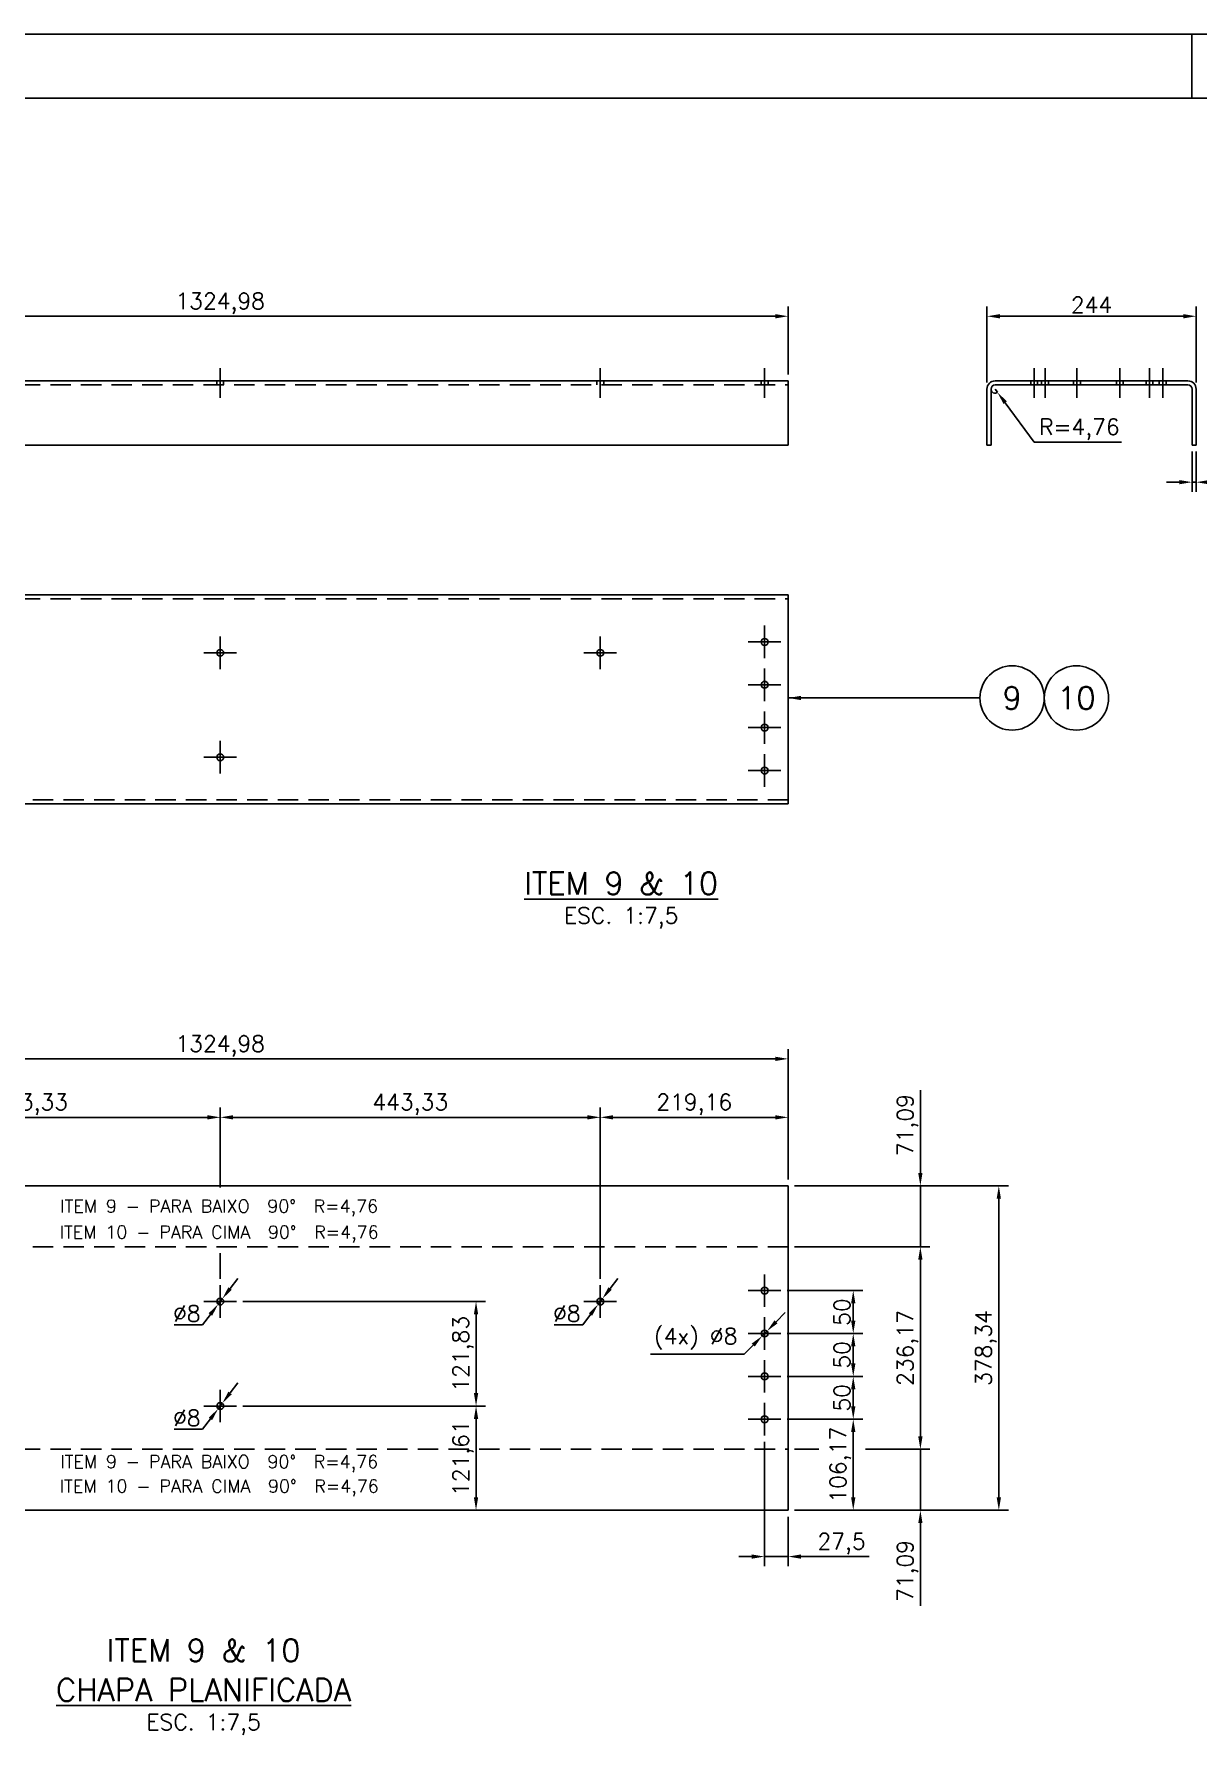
# Model space of a CAD drawing. Header units: metres. Extents: x 0 to 6307, y 0 to 4455.
# Drawn here: x 3569 to 4927, y 2471 to 4455 of the extents above; entities that cross this region are included whole.
import ezdxf
from ezdxf.enums import TextEntityAlignment as Align

# ---------------------------------------------------------------- set-up
doc = ezdxf.new("R2010")
doc.units = ezdxf.units.M
doc.header["$LTSCALE"] = 7.5
doc.linetypes.add('CENTER2', pattern=[28.575, 19.05, -3.175, 3.175, -3.175])
doc.linetypes.add('HIDDEN2', pattern=[4.7625, 3.175, -1.5875])
for name, color, linetype in [('FRL2', 2, 'Continuous'), ('FRL6', 6, 'Continuous'), ('FRL7', 7, 'Continuous'), ('FRR120', 5, 'Continuous'), ('FRR140', 5, 'Continuous'), ('FRR175', 1, 'Continuous'), ('FRR80', 3, 'Continuous'), ('GSB', 7, 'Continuous'), ('SC1', 7, 'CENTER2'), ('SDM', 7, 'Continuous'), ('SL4', 4, 'Continuous'), ('SR80', 3, 'Continuous'), ('ST1', 7, 'HIDDEN2')]:
    doc.layers.add(name, color=color, linetype=linetype)
doc.styles.add('R100', font='simplex.shx', dxfattribs={"height": 2.5})
doc.styles.add('R120', font='simplex.shx', dxfattribs={"height": 3})
doc.styles.add('R140', font='simplex.shx', dxfattribs={"height": 3.5})
doc.styles.add('R80', font='simplex.shx', dxfattribs={"height": 2})
doc.styles.add('ROMANS', font='ROMANS.SHX')
doc.dimstyles.new('7.5___1-7.5', dxfattribs={"dimscale": 7.5, "dimtxt": 2.5, "dimasz": 2, "dimexe": 1.5, "dimexo": 1, "dimgap": 0.5, "dimtad": 1, "dimzin": 12, "dimtxsty": 'ROMANS', "dimcen": 0, "dimclrd": 256, "dimclre": 256, "dimclrt": 3, "dimazin": 3, "dimtfac": 1, "dimtmove": 0, "dimatfit": 0, "dimfxl": 1, "dimlwd": -1, "dimlwe": -1, "dimarcsym": 0})
doc.dimstyles.new('7.5___1-7.5$3', dxfattribs={"dimscale": 7.5, "dimtxt": 2.5, "dimasz": 2, "dimexe": 1.5, "dimexo": 1, "dimgap": 0.5, "dimtad": 1, "dimtoh": 1, "dimzin": 12, "dimtxsty": 'ROMANS', "dimcen": 0, "dimclrd": 256, "dimclre": 256, "dimclrt": 3, "dimazin": 3, "dimtfac": 1, "dimtmove": 0, "dimatfit": 0, "dimfxl": 1, "dimlwd": -1, "dimlwe": -1, "dimarcsym": 0})
doc.dimstyles.new('7.5___1-7.5$4', dxfattribs={"dimscale": 7.5, "dimtxt": 2.5, "dimasz": 2, "dimexe": 1.5, "dimexo": 1, "dimgap": 0.5, "dimtad": 1, "dimtoh": 1, "dimzin": 12, "dimtxsty": 'ROMANS', "dimcen": 0, "dimclrd": 256, "dimclre": 256, "dimclrt": 3, "dimazin": 3, "dimtfac": 1, "dimtmove": 0, "dimatfit": 0, "dimfxl": 1, "dimlwd": -1, "dimlwe": -1, "dimarcsym": 0})

# ---------------------------------------------------------------- blocks, each defined once
blk = doc.blocks.new('A1')
at = {"layer": 'FRL2'}
blk.add_line((656, 594), (656, 584), dxfattribs=at)
at = {"layer": 'FRL6', "linetype": 'Continuous'}
blk.add_line((25, 584), (831, 584), dxfattribs=at)
at = {"layer": 'FRL7', "linetype": 'Continuous'}
blk.add_line((0, 594), (841, 594), dxfattribs=at)
at = {"layer": 'FRR120', "style": 'R120'}
for tag, p in [('FASE_DO_PROJETO', (659, 46.29)), ('ÁREA_E/OU_SUBÁREA', (659, 40.79)), ('TÍTULO_DO_DESENHO', (659, 35.29)), ('SUBTÍTULO_1_DO_DESENHO', (659, 29.79)), ('SUBTÍTULO_2_DO_DESENHO', (659, 24.29))]:
    blk.add_attdef(tag, p, '', height=3, dxfattribs=at)
at = {"layer": 'FRR140', "style": 'R140', "width": 0.91}
for tag, p in [('ESCALA', (671, 14.35)), ('REVISÃO', (823.5, 14.68))]:
    blk.add_attdef(tag, text='', height=3.5, dxfattribs=at).set_placement(p, align=Align.MIDDLE)
for tag, p in [('NÚMERO_DA_CONTRATADA', (687.72, 12.6)), ('NUMERO_VALE', (752.89, 12.6))]:
    blk.add_attdef(tag, p, '', height=3.5, dxfattribs=at)
at = {"layer": 'FRR175', "style": 'R120'}
for tag, p in [('CLASSIFICAÇÃO', (811.83, 67.73)), ('PROJETO', (716.31, 53.59)), ('N_PROJ_SE', (793.5, 53.59)), ('N_CONTRATO', (796.97, 47.3))]:
    blk.add_attdef(tag, text='', height=3, dxfattribs=at).set_placement(p, align=Align.MIDDLE_CENTER)
at = {"layer": 'FRR80', "style": 'R80'}
for tag, p in [('8A_REV', (476, 77.07)), ('EMIS.', (486, 77.07)), ('PROJ.', (585, 77.07)), ('DES.', (597, 77.07)), ('VER.', (609, 77.07)), ('APR.', (621, 77.07)), ('AUT.', (633.01, 77.07)), ('7A_REV', (476, 71.37)), ('EMIS.', (486, 71.37)), ('PROJ.', (585, 71.37)), ('DES.', (597, 71.37)), ('VER.', (609, 71.37)), ('APR.', (621, 71.37)), ('AUT.', (633.01, 71.37)), ('6A_REV', (476, 65.67)), ('EMIS.', (486, 65.67)), ('PROJ.', (585, 65.67)), ('DES.', (597, 65.67)), ('VER.', (609, 65.67)), ('APR.', (621, 65.67)), ('AUT.', (633.01, 65.67)), ('5A_REV', (476, 59.97)), ('EMIS.', (486, 59.97)), ('PROJ.', (585, 59.97)), ('DES.', (597, 59.97)), ('VER.', (609, 59.97)), ('APR.', (621, 59.97)), ('AUT.', (633.01, 59.97)), ('4A_REV', (476, 54.27)), ('EMIS.', (486, 54.27)), ('PROJ.', (585, 54.27)), ('DES.', (597, 54.27)), ('VER.', (609, 54.27)), ('APR.', (621, 54.27)), ('AUT.', (633.01, 54.27)), ('3A_REV', (476, 48.57)), ('EMIS.', (486, 48.57)), ('PROJ.', (585, 48.57)), ('DES.', (597, 48.57)), ('VER.', (609, 48.57)), ('APR.', (621, 48.57)), ('AUT.', (633.01, 48.57)), ('2A_REV', (476, 42.87)), ('EMIS.', (486, 42.87)), ('PROJ.', (585, 42.87)), ('DES.', (597, 42.87)), ('VER.', (609, 42.87)), ('APR.', (621, 42.87)), ('AUT.', (633.01, 42.87)), ('1a_REV', (476, 37.17)), ('EMIS.', (486, 37.17)), ('PROJ.', (585, 37.17)), ('DES.', (597, 37.17)), ('VER.', (609, 37.17)), ('APR.', (621, 37.17)), ('AUT.', (633.01, 37.17))]:
    blk.add_attdef(tag, text='', height=2, dxfattribs=at).set_placement(p, align=Align.MIDDLE)
for p in [(492.61, 76.08), (492.61, 70.38), (492.61, 64.68), (492.61, 58.98), (492.61, 53.28), (492.61, 47.58), (492.61, 41.88), (492.61, 36.18)]:
    blk.add_attdef('DESCRIÇÃO_DA_REVISÃO', p, '', height=2, dxfattribs=at)
at = {"layer": 'FRR80', "style": 'R80', "width": 0.85}
for p in [(648, 77.07), (648, 71.37), (648, 65.67), (648, 59.97), (648, 54.27), (648, 48.57), (648, 42.87), (648, 37.17)]:
    blk.add_attdef('DATA', text='', height=2, dxfattribs=at).set_placement(p, align=Align.MIDDLE)
blk = doc.blocks.new('*D54')
at = {"layer": 'Defpoints', "color": 0, "transparency": 16777216}
for p in [(4449, 4125.8), (3124, 4050.5), (4449, 4050.5)]:
    blk.add_point(p, dxfattribs=at)
at = {"layer": 'SDM', "transparency": 16777216}
for p, q in [((3124, 4058), (3124, 4137.1)), ((4449, 4058), (4449, 4137.1)), ((3139, 4125.8), (4434, 4125.8))]:
    blk.add_line(p, q, dxfattribs=at)
for points in [[(3139, 4128.3), (3139, 4123.3), (3124, 4125.8)], [(4434, 4128.3), (4434, 4123.3), (4449, 4125.8)]]:
    blk.add_solid(points, dxfattribs=at)
at = {"layer": 'SDM', "color": 3, "transparency": 16777216, "insert": (3786.5, 4140.8), "char_height": 18.75, "attachment_point": 5, "style": 'ROMANS'}
blk.add_mtext('1324,98', dxfattribs=at)
blk = doc.blocks.new('*D55')
at = {"layer": 'Defpoints', "color": 0, "transparency": 16777216}
for p in [(4690.4, 4040.9), (4693.2, 4037.1)]:
    blk.add_point(p, dxfattribs=at)
at = {"layer": 'SDM', "transparency": 16777216}
for p, q in [((4690.4, 4040.9), (4693.2, 4037.1)), ((4702.1, 4025), (4735.9, 3979)), ((4735.9, 3979), (4837.8, 3979))]:
    blk.add_line(p, q, dxfattribs=at)
blk.add_arc((4690.4, 4040.9), 4.76, 180, 306.25, dxfattribs=at)
blk.add_solid([(4704.1, 4026.5), (4700.1, 4023.5), (4693.2, 4037.1)], dxfattribs=at)
at = {"layer": 'SDM', "color": 3, "transparency": 16777216, "insert": (4788.7, 3993.9), "char_height": 18.75, "attachment_point": 5, "style": 'ROMANS'}
blk.add_mtext('R=4,76', dxfattribs=at)
blk = doc.blocks.new('*D56')
at = {"layer": 'Defpoints', "color": 0, "transparency": 16777216}
for p in [(4924.9, 4125.8), (4680.9, 4040.9), (4924.9, 4040.9)]:
    blk.add_point(p, dxfattribs=at)
at = {"layer": 'SDM', "transparency": 16777216}
for p, q in [((4680.9, 4048.4), (4680.9, 4137.1)), ((4924.9, 4048.4), (4924.9, 4137.1)), ((4695.9, 4125.8), (4909.9, 4125.8))]:
    blk.add_line(p, q, dxfattribs=at)
for points in [[(4695.9, 4128.3), (4695.9, 4123.3), (4680.9, 4125.8)], [(4909.9, 4128.3), (4909.9, 4123.3), (4924.9, 4125.8)]]:
    blk.add_solid(points, dxfattribs=at)
at = {"layer": 'SDM', "color": 3, "transparency": 16777216, "insert": (4802.9, 4139), "char_height": 18.75, "attachment_point": 5, "style": 'ROMANS'}
blk.add_mtext('244', dxfattribs=at)
blk = doc.blocks.new('*D57')
at = {"layer": 'Defpoints', "color": 0, "transparency": 16777216}
for p in [(4920.1, 3975.5), (4924.9, 3975.5), (4924.9, 3932.3)]:
    blk.add_point(p, dxfattribs=at)
at = {"layer": 'SDM', "transparency": 16777216}
for p, q in [((4920.1, 3968), (4920.1, 3921)), ((4924.9, 3968), (4924.9, 3921)), ((4905.1, 3932.3), (4890.1, 3932.3)), ((4920.1, 3932.3), (4924.9, 3932.3)), ((4939.9, 3932.3), (5019.5, 3932.3))]:
    blk.add_line(p, q, dxfattribs=at)
for points in [[(4905.1, 3934.8), (4905.1, 3929.8), (4920.1, 3932.3)], [(4939.9, 3934.8), (4939.9, 3929.8), (4924.9, 3932.3)]]:
    blk.add_solid(points, dxfattribs=at)
at = {"layer": 'SDM', "color": 3, "transparency": 16777216, "insert": (4987.2, 3947.2), "char_height": 18.75, "attachment_point": 5, "style": 'ROMANS'}
blk.add_mtext('4,76', dxfattribs=at)
blk = doc.blocks.new('INDICACAO_EIXO')
at = {"layer": 'GSB', "color": 3}
blk.add_circle((0, 0), 5, dxfattribs=at)
blk = doc.blocks.new('CORTE')
at = {"layer": 'GSB', "color": 4, "style": 'R140'}
blk.add_attdef('%%UCORTE', text='', height=3.5, dxfattribs=at).set_placement((-0.25, 2.38), align=Align.MIDDLE_CENTER)
at = {"layer": 'GSB', "color": 3, "style": 'R100'}
blk.add_attdef('ESC.', text='', height=2.5, dxfattribs=at).set_placement((-0.25, -2.62), align=Align.MIDDLE_CENTER)
blk = doc.blocks.new('*D62')
at = {"layer": 'Defpoints', "color": 0, "transparency": 16777216}
for p in [(4421.5, 2820.4), (4449, 2733.2), (4449, 2679.2)]:
    blk.add_point(p, dxfattribs=at)
at = {"layer": 'SDM', "transparency": 16777216}
for p, q in [((4421.5, 2812.9), (4421.5, 2668)), ((4449, 2725.7), (4449, 2668)), ((4406.5, 2679.2), (4391.5, 2679.2)), ((4421.5, 2679.2), (4449, 2679.2)), ((4464, 2679.2), (4543.6, 2679.2))]:
    blk.add_line(p, q, dxfattribs=at)
for points in [[(4406.5, 2681.7), (4406.5, 2676.7), (4421.5, 2679.2)], [(4464, 2681.7), (4464, 2676.7), (4449, 2679.2)]]:
    blk.add_solid(points, dxfattribs=at)
at = {"layer": 'SDM', "color": 3, "transparency": 16777216, "insert": (4511.3, 2694.1), "char_height": 18.75, "attachment_point": 5, "style": 'ROMANS'}
blk.add_mtext('27,5', dxfattribs=at)
blk = doc.blocks.new('*D63')
at = {"layer": 'Defpoints', "color": 0, "transparency": 16777216}
for p in [(4449, 3111.6), (4603.2, 3111.6), (4449, 3040.5)]:
    blk.add_point(p, dxfattribs=at)
at = {"layer": 'SDM', "transparency": 16777216}
for p, q in [((4603.2, 3126.6), (4603.2, 3223.2)), ((4456.5, 3111.6), (4614.4, 3111.6)), ((4603.2, 3040.5), (4603.2, 3111.6)), ((4456.5, 3040.5), (4614.4, 3040.5)), ((4603.2, 3025.5), (4603.2, 3010.5))]:
    blk.add_line(p, q, dxfattribs=at)
for points in [[(4600.7, 3126.6), (4605.7, 3126.6), (4603.2, 3111.6)], [(4600.7, 3025.5), (4605.7, 3025.5), (4603.2, 3040.5)]]:
    blk.add_solid(points, dxfattribs=at)
at = {"layer": 'SDM', "color": 3, "transparency": 16777216, "insert": (4588.2, 3182.4), "char_height": 18.75, "attachment_point": 5, "rotation": 90, "style": 'ROMANS'}
blk.add_mtext('71,09', dxfattribs=at)
blk = doc.blocks.new('*D65')
at = {"layer": 'Defpoints', "color": 0, "transparency": 16777216}
for p in [(4449, 3040.5), (4449, 2804.3), (4603.2, 2804.3)]:
    blk.add_point(p, dxfattribs=at)
at = {"layer": 'SDM', "transparency": 16777216}
for p, q in [((4456.5, 3040.5), (4614.4, 3040.5)), ((4603.2, 3025.5), (4603.2, 2819.3)), ((4456.5, 2804.3), (4484.8, 2804.3)), ((4539, 2804.3), (4614.4, 2804.3))]:
    blk.add_line(p, q, dxfattribs=at)
for points in [[(4600.7, 3025.5), (4605.7, 3025.5), (4603.2, 3040.5)], [(4600.7, 2819.3), (4605.7, 2819.3), (4603.2, 2804.3)]]:
    blk.add_solid(points, dxfattribs=at)
at = {"layer": 'SDM', "color": 3, "transparency": 16777216, "insert": (4588.2, 2922.4), "char_height": 18.75, "attachment_point": 5, "rotation": 90, "style": 'ROMANS'}
blk.add_mtext('236,17', dxfattribs=at)
blk = doc.blocks.new('*D66')
at = {"layer": 'Defpoints', "color": 0, "transparency": 16777216}
for p in [(4449, 2804.3), (4449, 2733.2), (4603.2, 2733.2)]:
    blk.add_point(p, dxfattribs=at)
at = {"layer": 'SDM', "transparency": 16777216}
for p, q in [((4603.2, 2819.3), (4603.2, 2834.3)), ((4456.5, 2804.3), (4484.8, 2804.3)), ((4539, 2804.3), (4614.4, 2804.3)), ((4603.2, 2804.3), (4603.2, 2733.2)), ((4456.5, 2733.2), (4614.4, 2733.2)), ((4603.2, 2718.2), (4603.2, 2621.6))]:
    blk.add_line(p, q, dxfattribs=at)
for points in [[(4600.7, 2819.3), (4605.7, 2819.3), (4603.2, 2804.3)], [(4600.7, 2718.2), (4605.7, 2718.2), (4603.2, 2733.2)]]:
    blk.add_solid(points, dxfattribs=at)
at = {"layer": 'SDM', "color": 3, "transparency": 16777216, "insert": (4588.2, 2662.4), "char_height": 18.75, "attachment_point": 5, "rotation": 90, "style": 'ROMANS'}
blk.add_mtext('71,09', dxfattribs=at)
blk = doc.blocks.new('*D64')
at = {"layer": 'Defpoints', "color": 0, "transparency": 16777216}
for p in [(4440.5, 2839.4), (4524.9, 2839.4), (4449, 2733.2)]:
    blk.add_point(p, dxfattribs=at)
at = {"layer": 'SDM', "transparency": 16777216}
for p, q in [((4448, 2839.4), (4536.1, 2839.4)), ((4524.9, 2748.2), (4524.9, 2824.4)), ((4456.5, 2733.2), (4536.1, 2733.2))]:
    blk.add_line(p, q, dxfattribs=at)
for points in [[(4522.4, 2824.4), (4527.4, 2824.4), (4524.9, 2839.4)], [(4522.4, 2748.2), (4527.4, 2748.2), (4524.9, 2733.2)]]:
    blk.add_solid(points, dxfattribs=at)
at = {"layer": 'SDM', "color": 3, "transparency": 16777216, "insert": (4510, 2786.3), "char_height": 18.75, "attachment_point": 5, "rotation": 90, "style": 'ROMANS'}
blk.add_mtext('106,17', dxfattribs=at)
blk = doc.blocks.new('*D59')
at = {"layer": 'Defpoints', "color": 0, "transparency": 16777216}
for p in [(4440.5, 2889.4), (4524.9, 2889.4), (4440.5, 2839.4)]:
    blk.add_point(p, dxfattribs=at)
at = {"layer": 'SDM', "transparency": 16777216}
for p, q in [((4448, 2889.4), (4536.1, 2889.4)), ((4524.9, 2854.4), (4524.9, 2874.4)), ((4448, 2839.4), (4536.1, 2839.4))]:
    blk.add_line(p, q, dxfattribs=at)
for points in [[(4522.4, 2874.4), (4527.4, 2874.4), (4524.9, 2889.4)], [(4522.4, 2854.4), (4527.4, 2854.4), (4524.9, 2839.4)]]:
    blk.add_solid(points, dxfattribs=at)
at = {"layer": 'SDM', "color": 3, "transparency": 16777216, "insert": (4511.8, 2864.4), "char_height": 18.75, "attachment_point": 5, "rotation": 90, "style": 'ROMANS'}
blk.add_mtext('50', dxfattribs=at)
blk = doc.blocks.new('*D60')
at = {"layer": 'Defpoints', "color": 0, "transparency": 16777216}
for p in [(4440.5, 2939.4), (4524.9, 2939.4), (4440.5, 2889.4)]:
    blk.add_point(p, dxfattribs=at)
at = {"layer": 'SDM', "transparency": 16777216}
for p, q in [((4448, 2939.4), (4536.1, 2939.4)), ((4524.9, 2904.4), (4524.9, 2924.4)), ((4448, 2889.4), (4536.1, 2889.4))]:
    blk.add_line(p, q, dxfattribs=at)
for points in [[(4522.4, 2924.4), (4527.4, 2924.4), (4524.9, 2939.4)], [(4522.4, 2904.4), (4527.4, 2904.4), (4524.9, 2889.4)]]:
    blk.add_solid(points, dxfattribs=at)
at = {"layer": 'SDM', "color": 3, "transparency": 16777216, "insert": (4511.8, 2914.4), "char_height": 18.75, "attachment_point": 5, "rotation": 90, "style": 'ROMANS'}
blk.add_mtext('50', dxfattribs=at)
blk = doc.blocks.new('*D61')
at = {"layer": 'Defpoints', "color": 0, "transparency": 16777216}
for p in [(4440.5, 2989.4), (4524.9, 2989.4), (4440.5, 2939.4)]:
    blk.add_point(p, dxfattribs=at)
at = {"layer": 'SDM', "transparency": 16777216}
for p, q in [((4448, 2989.4), (4536.1, 2989.4)), ((4524.9, 2954.4), (4524.9, 2974.4)), ((4448, 2939.4), (4536.1, 2939.4))]:
    blk.add_line(p, q, dxfattribs=at)
for points in [[(4522.4, 2974.4), (4527.4, 2974.4), (4524.9, 2989.4)], [(4522.4, 2954.4), (4527.4, 2954.4), (4524.9, 2939.4)]]:
    blk.add_solid(points, dxfattribs=at)
at = {"layer": 'SDM', "color": 3, "transparency": 16777216, "insert": (4511.8, 2964.4), "char_height": 18.75, "attachment_point": 5, "rotation": 90, "style": 'ROMANS'}
blk.add_mtext('50', dxfattribs=at)
blk = doc.blocks.new('*D67')
at = {"layer": 'Defpoints', "color": 0, "transparency": 16777216}
for p in [(4418.7, 2936.5), (4424.3, 2942.2)]:
    blk.add_point(p, dxfattribs=at)
at = {"layer": 'SDM', "transparency": 16777216}
for p, q in [((4434.8, 2952.9), (4445.3, 2963.7)), ((4424.3, 2942.2), (4418.7, 2936.5)), ((4408.2, 2925.8), (4397.7, 2915.1)), ((4397.7, 2915.1), (4288.6, 2915.1))]:
    blk.add_line(p, q, dxfattribs=at)
for points in [[(4406.4, 2927.6), (4410, 2924.1), (4418.7, 2936.5)], [(4433, 2954.7), (4436.6, 2951.2), (4424.3, 2942.2)]]:
    blk.add_solid(points, dxfattribs=at)
at = {"layer": 'SDM', "color": 3, "transparency": 16777216, "insert": (4341.2, 2933.2), "char_height": 18.75, "attachment_point": 5, "style": 'ROMANS'}
blk.add_mtext('(4x) ∅8', dxfattribs=at)
blk = doc.blocks.new('*D75')
at = {"layer": 'Defpoints', "color": 0, "transparency": 16777216}
for p in [(3786.5, 3191.5), (3343.2, 2995.7), (3786.5, 2995.7)]:
    blk.add_point(p, dxfattribs=at)
at = {"layer": 'SDM', "transparency": 16777216}
for p, q in [((3343.2, 3003.2), (3343.2, 3202.8)), ((3786.5, 3109.5), (3786.5, 3202.8)), ((3358.2, 3191.5), (3771.5, 3191.5)), ((3786.5, 3003.2), (3786.5, 3033.2))]:
    blk.add_line(p, q, dxfattribs=at)
for points in [[(3358.2, 3194), (3358.2, 3189), (3343.2, 3191.5)], [(3771.5, 3194), (3771.5, 3189), (3786.5, 3191.5)]]:
    blk.add_solid(points, dxfattribs=at)
at = {"layer": 'SDM', "color": 3, "transparency": 16777216, "insert": (3564.8, 3206.5), "char_height": 18.75, "attachment_point": 5, "style": 'ROMANS'}
blk.add_mtext('443,33', dxfattribs=at)
blk = doc.blocks.new('*D76')
at = {"layer": 'Defpoints', "color": 0, "transparency": 16777216}
for p in [(4229.8, 3191.5), (3786.5, 2995.7), (4229.8, 2995.7)]:
    blk.add_point(p, dxfattribs=at)
at = {"layer": 'SDM', "transparency": 16777216}
for p, q in [((3786.5, 3109.5), (3786.5, 3202.8)), ((4229.8, 3003.2), (4229.8, 3202.8)), ((3801.5, 3191.5), (4214.8, 3191.5)), ((3786.5, 3003.2), (3786.5, 3033.2))]:
    blk.add_line(p, q, dxfattribs=at)
for points in [[(3801.5, 3194), (3801.5, 3189), (3786.5, 3191.5)], [(4214.8, 3194), (4214.8, 3189), (4229.8, 3191.5)]]:
    blk.add_solid(points, dxfattribs=at)
at = {"layer": 'SDM', "color": 3, "transparency": 16777216, "insert": (4008.2, 3206.5), "char_height": 18.75, "attachment_point": 5, "style": 'ROMANS'}
blk.add_mtext('443,33', dxfattribs=at)
blk = doc.blocks.new('*D77')
at = {"layer": 'Defpoints', "color": 0, "transparency": 16777216}
for p in [(4449, 3191.5), (4449, 3111.6), (4229.8, 2995.7)]:
    blk.add_point(p, dxfattribs=at)
at = {"layer": 'SDM', "transparency": 16777216}
for p, q in [((4229.8, 3003.2), (4229.8, 3202.8)), ((4449, 3119.1), (4449, 3202.8)), ((4244.8, 3191.5), (4434, 3191.5))]:
    blk.add_line(p, q, dxfattribs=at)
for points in [[(4244.8, 3194), (4244.8, 3189), (4229.8, 3191.5)], [(4434, 3194), (4434, 3189), (4449, 3191.5)]]:
    blk.add_solid(points, dxfattribs=at)
at = {"layer": 'SDM', "color": 3, "transparency": 16777216, "insert": (4339.4, 3206.5), "char_height": 18.75, "attachment_point": 5, "style": 'ROMANS'}
blk.add_mtext('219,16', dxfattribs=at)
blk = doc.blocks.new('*D78')
at = {"layer": 'Defpoints', "color": 0, "transparency": 16777216}
for p in [(4449, 3259.7), (3124, 3111.6), (4449, 3111.6)]:
    blk.add_point(p, dxfattribs=at)
at = {"layer": 'SDM', "transparency": 16777216}
for p, q in [((3124, 3119.1), (3124, 3270.9)), ((3139, 3259.7), (4434, 3259.7)), ((4449, 3119.1), (4449, 3270.9))]:
    blk.add_line(p, q, dxfattribs=at)
for points in [[(3139, 3262.2), (3139, 3257.2), (3124, 3259.7)], [(4434, 3262.2), (4434, 3257.2), (4449, 3259.7)]]:
    blk.add_solid(points, dxfattribs=at)
at = {"layer": 'SDM', "color": 3, "transparency": 16777216, "insert": (3786.5, 3274.6), "char_height": 18.75, "attachment_point": 5, "style": 'ROMANS'}
blk.add_mtext('1324,98', dxfattribs=at)
blk = doc.blocks.new('*D79')
at = {"layer": 'Defpoints', "color": 0, "transparency": 16777216}
for p in [(3805.5, 2854.8), (4084.9, 2733.2), (4084.9, 2733.2)]:
    blk.add_point(p, dxfattribs=at)
at = {"layer": 'SDM', "transparency": 16777216}
for p, q in [((3813, 2854.8), (4096.1, 2854.8)), ((4084.9, 2839.8), (4084.9, 2748.2)), ((4092.4, 2733.2), (4096.1, 2733.2))]:
    blk.add_line(p, q, dxfattribs=at)
for points in [[(4082.4, 2839.8), (4087.4, 2839.8), (4084.9, 2854.8)], [(4082.4, 2748.2), (4087.4, 2748.2), (4084.9, 2733.2)]]:
    blk.add_solid(points, dxfattribs=at)
at = {"layer": 'SDM', "color": 3, "transparency": 16777216, "insert": (4069.9, 2794), "char_height": 18.75, "attachment_point": 5, "rotation": 90, "style": 'ROMANS'}
blk.add_mtext('121,61', dxfattribs=at)
blk = doc.blocks.new('*D80')
at = {"layer": 'Defpoints', "color": 0, "transparency": 16777216}
for p in [(3805.5, 2976.7), (4084.9, 2976.7), (3805.5, 2854.8)]:
    blk.add_point(p, dxfattribs=at)
at = {"layer": 'SDM', "transparency": 16777216}
for p, q in [((3813, 2976.7), (4096.1, 2976.7)), ((4084.9, 2869.8), (4084.9, 2961.7)), ((3813, 2854.8), (4096.1, 2854.8))]:
    blk.add_line(p, q, dxfattribs=at)
for points in [[(4082.4, 2961.7), (4087.4, 2961.7), (4084.9, 2976.7)], [(4082.4, 2869.8), (4087.4, 2869.8), (4084.9, 2854.8)]]:
    blk.add_solid(points, dxfattribs=at)
at = {"layer": 'SDM', "color": 3, "transparency": 16777216, "insert": (4069.9, 2915.7), "char_height": 18.75, "attachment_point": 5, "rotation": 90, "style": 'ROMANS'}
blk.add_mtext('121,83', dxfattribs=at)
blk = doc.blocks.new('*D81')
at = {"layer": 'Defpoints', "color": 0, "transparency": 16777216}
for p in [(3788.9, 2979.8), (3784.1, 2973.5)]:
    blk.add_point(p, dxfattribs=at)
at = {"layer": 'SDM', "transparency": 16777216}
for p, q in [((3798, 2991.8), (3807, 3003.7)), ((3788.9, 2979.8), (3784.1, 2973.5)), ((3775, 2961.5), (3766, 2949.6)), ((3766, 2949.6), (3732.7, 2949.6))]:
    blk.add_line(p, q, dxfattribs=at)
for points in [[(3796, 2993.3), (3800, 2990.3), (3788.9, 2979.8)], [(3773, 2963), (3777, 2960), (3784.1, 2973.5)]]:
    blk.add_solid(points, dxfattribs=at)
at = {"layer": 'SDM', "color": 3, "transparency": 16777216, "insert": (3747.5, 2962.7), "char_height": 18.75, "attachment_point": 5, "style": 'ROMANS'}
blk.add_mtext('∅8', dxfattribs=at)
blk = doc.blocks.new('*D82')
at = {"layer": 'Defpoints', "color": 0, "transparency": 16777216}
for p in [(3788.9, 2858), (3784.1, 2851.6)]:
    blk.add_point(p, dxfattribs=at)
at = {"layer": 'SDM', "transparency": 16777216}
for p, q in [((3798, 2870), (3807, 2881.9)), ((3788.9, 2858), (3784.1, 2851.6)), ((3775, 2839.7), (3766, 2827.7)), ((3766, 2827.7), (3732.7, 2827.7))]:
    blk.add_line(p, q, dxfattribs=at)
for points in [[(3796, 2871.5), (3800, 2868.5), (3788.9, 2858)], [(3773, 2841.2), (3777, 2838.2), (3784.1, 2851.6)]]:
    blk.add_solid(points, dxfattribs=at)
at = {"layer": 'SDM', "color": 3, "transparency": 16777216, "insert": (3747.5, 2840.9), "char_height": 18.75, "attachment_point": 5, "style": 'ROMANS'}
blk.add_mtext('∅8', dxfattribs=at)
blk = doc.blocks.new('*D83')
at = {"layer": 'Defpoints', "color": 0, "transparency": 16777216}
for p in [(4232.2, 2979.8), (4227.4, 2973.5)]:
    blk.add_point(p, dxfattribs=at)
at = {"layer": 'SDM', "transparency": 16777216}
for p, q in [((4241.3, 2991.8), (4250.4, 3003.7)), ((4232.2, 2979.8), (4227.4, 2973.5)), ((4218.3, 2961.5), (4209.3, 2949.6)), ((4209.3, 2949.6), (4176.1, 2949.6))]:
    blk.add_line(p, q, dxfattribs=at)
for points in [[(4239.3, 2993.3), (4243.3, 2990.3), (4232.2, 2979.8)], [(4216.4, 2963), (4220.3, 2960), (4227.4, 2973.5)]]:
    blk.add_solid(points, dxfattribs=at)
at = {"layer": 'SDM', "color": 3, "transparency": 16777216, "insert": (4190.8, 2962.7), "char_height": 18.75, "attachment_point": 5, "style": 'ROMANS'}
blk.add_mtext('∅8', dxfattribs=at)
blk = doc.blocks.new('*D86')
at = {"layer": 'Defpoints', "color": 0, "transparency": 16777216}
for p in [(4449, 3111.6), (4449, 2733.2), (4694.7, 2733.2)]:
    blk.add_point(p, dxfattribs=at)
at = {"layer": 'SDM', "transparency": 16777216}
for p, q in [((4456.5, 3111.6), (4705.9, 3111.6)), ((4694.7, 3096.6), (4694.7, 2748.2)), ((4456.5, 2733.2), (4705.9, 2733.2))]:
    blk.add_line(p, q, dxfattribs=at)
for points in [[(4692.2, 3096.6), (4697.2, 3096.6), (4694.7, 3111.6)], [(4692.2, 2748.2), (4697.2, 2748.2), (4694.7, 2733.2)]]:
    blk.add_solid(points, dxfattribs=at)
at = {"layer": 'SDM', "color": 3, "transparency": 16777216, "insert": (4679.8, 2922.4), "char_height": 18.75, "attachment_point": 5, "rotation": 90, "style": 'ROMANS'}
blk.add_mtext('378,34', dxfattribs=at)

msp = doc.modelspace()

# ---------------------------------------------------------------- linework, layer by layer
at = {"layer": 'SC1'}
for p, q in [((3786.495, 4030.698), (3786.495, 4065.46)), ((4229.825, 4030.698), (4229.825, 4065.46)), ((4421.483, 4030.698), (4421.483, 4065.46)), ((4735.891, 4065.46), (4735.891, 4030.698)), ((4748.621, 4065.46), (4748.621, 4030.698)), ((4785.891, 4065.46), (4785.891, 4030.698)), ((4835.891, 4065.46), (4835.891, 4030.698)), ((4870.451, 4065.46), (4870.451, 4030.698)), ((4885.891, 4065.46), (4885.891, 4030.698)), ((3786.495, 3752.267), (3786.495, 3714.267)), ((4229.825, 3752.267), (4229.825, 3714.267)), ((4421.483, 3764.997), (4421.483, 3726.997)), ((3767.495, 3733.267), (3805.495, 3733.267)), ((4210.825, 3733.267), (4248.825, 3733.267)), ((4402.483, 3745.997), (4440.483, 3745.997)), ((4421.483, 3714.997), (4421.483, 3676.997)), ((4402.483, 3695.997), (4440.483, 3695.997)), ((4421.483, 3664.997), (4421.483, 3626.997)), ((4402.483, 3645.997), (4440.483, 3645.997)), ((3767.495, 3611.437), (3805.495, 3611.437)), ((3786.495, 3630.437), (3786.495, 3592.437)), ((4421.483, 3614.997), (4421.483, 3576.997)), ((4402.483, 3595.997), (4440.483, 3595.997)), ((3786.495, 2995.654), (3786.495, 2957.654)), ((4229.825, 2995.654), (4229.825, 2957.654)), ((4421.483, 3008.384), (4421.483, 2970.384)), ((3767.495, 2976.654), (3805.495, 2976.654)), ((4210.825, 2976.654), (4248.825, 2976.654)), ((4402.483, 2989.384), (4440.483, 2989.384)), ((4421.483, 2958.384), (4421.483, 2920.384)), ((4402.483, 2939.384), (4440.483, 2939.384)), ((4421.483, 2908.384), (4421.483, 2870.384)), ((4402.483, 2889.384), (4440.483, 2889.384)), ((3786.495, 2873.824), (3786.495, 2835.824)), ((4421.483, 2858.384), (4421.483, 2820.384)), ((3767.495, 2854.824), (3805.495, 2854.824)), ((4402.483, 2839.384), (4440.483, 2839.384))]:
    msp.add_line(p, q, dxfattribs=at)
at = {"layer": 'SL4'}
for p, q in [((3124.008, 4050.46), (4448.983, 4050.46)), ((4448.983, 4050.46), (4448.983, 4037.698)), ((4690.416, 4050.46), (4915.366, 4050.46)), ((4448.983, 4037.698), (4448.983, 3975.46)), ((4680.891, 4040.935), (4680.891, 3975.46)), ((4685.653, 4040.935), (4685.653, 3975.46)), ((4690.416, 4045.698), (4915.366, 4045.698)), ((4920.128, 3975.46), (4920.128, 4040.935)), ((4924.891, 3975.46), (4924.891, 4040.935)), ((4448.983, 3975.46), (3124.008, 3975.46)), ((4680.891, 3975.46), (4685.653, 3975.46)), ((4924.891, 3975.46), (4920.128, 3975.46)), ((3124.008, 3800.997), (4448.983, 3800.997)), ((4448.983, 3800.997), (4448.983, 3791.472)), ((4448.983, 3569.759), (4448.983, 3791.472)), ((4448.983, 3556.997), (3124.008, 3556.997)), ((4448.983, 3569.759), (4448.983, 3556.997)), ((3124.008, 3111.555), (4448.983, 3111.555)), ((4448.983, 2733.213), (4448.983, 3111.555)), ((4448.983, 2733.213), (3124.008, 2733.213))]:
    msp.add_line(p, q, dxfattribs=at)
for centre in [(4421.483, 3745.997), (3786.495, 3733.267), (4229.825, 3733.267), (4421.483, 3695.997), (4421.483, 3645.997), (3786.495, 3611.437), (4421.483, 3595.997), (3786.495, 2976.654), (4229.825, 2976.654), (4421.483, 2989.384), (4421.483, 2939.384), (4421.483, 2889.384), (3786.495, 2854.824), (4421.483, 2839.384)]:
    msp.add_circle(centre, 4, dxfattribs=at)
for centre, radius, start, end in [((4690.416, 4040.935), 9.525, 90, 180), ((4915.366, 4040.935), 9.525, 0, 90), ((4690.416, 4040.935), 4.763, 90, 180), ((4915.366, 4040.935), 4.763, 0, 90)]:
    msp.add_arc(centre, radius, start, end, dxfattribs=at)
at = {"layer": 'ST1'}
for p, q in [((3782.495, 4050.46), (3782.495, 4045.698)), ((3790.495, 4045.698), (3790.495, 4050.46)), ((4225.825, 4050.46), (4225.825, 4045.698)), ((4233.825, 4045.698), (4233.825, 4050.46)), ((4417.483, 4050.46), (4417.483, 4045.698)), ((4425.483, 4045.698), (4425.483, 4050.46)), ((4731.891, 4050.46), (4731.891, 4045.698)), ((4739.891, 4045.698), (4739.891, 4050.46)), ((4744.621, 4050.46), (4744.621, 4045.698)), ((4752.621, 4045.698), (4752.621, 4050.46)), ((4781.891, 4050.46), (4781.891, 4045.698)), ((4789.891, 4045.698), (4789.891, 4050.46)), ((4831.891, 4050.46), (4831.891, 4045.698)), ((4839.891, 4045.698), (4839.891, 4050.46)), ((4866.451, 4050.46), (4866.451, 4045.698)), ((4874.451, 4045.698), (4874.451, 4050.46)), ((4881.891, 4050.46), (4881.891, 4045.698)), ((4889.891, 4045.698), (4889.891, 4050.46)), ((3124.008, 4045.698), (4448.983, 4045.698)), ((3124.008, 3796.234), (4448.983, 3796.234)), ((4448.983, 3561.759), (3124.008, 3561.759)), ((4448.983, 3040.47), (3124.008, 3040.47)), ((3124.008, 2804.298), (4448.983, 2804.298))]:
    msp.add_line(p, q, dxfattribs=at)

# ---------------------------------------------------------------- block references
at = {"xscale": 7.499999999999915, "yscale": 7.499999999999915, "zscale": 7.499999999999915}
msp.add_blockref('A1', (0, 0), dxfattribs=at)
at = {"layer": 'GSB'}
ref = msp.add_blockref('INDICACAO_EIXO', (4710.232, 3680.615), dxfattribs=dict(at, xscale=7.499999999999915, yscale=7.499999999999915, zscale=7.499999999999915))
ref.add_attrib('EIXO', '9', dxfattribs={"color": 4, "height": 26.25, "style": 'R140'}).set_placement((4710.232, 3680.615), align=Align.MIDDLE_CENTER)
ref = msp.add_blockref('INDICACAO_EIXO', (4785.232, 3680.615), dxfattribs=dict(at, xscale=7.499999999999915, yscale=7.499999999999915, zscale=7.499999999999915))
ref.add_attrib('EIXO', '10', dxfattribs={"color": 4, "height": 26.25, "style": 'R140'}).set_placement((4785.232, 3680.615), align=Align.MIDDLE_CENTER)
at = {"layer": 'GSB', "xscale": 7.499999999999915, "yscale": 7.499999999999915, "zscale": 7.499999999999915}
for p, values in [((4256.152, 3446.533), {'%%UCORTE': '%%uITEM 9 & 10', 'ESC.': 'ESC. 1:7,5'}), ((3769.047, 2505.87), {'%%UCORTE': '%%uCHAPA PLANIFICADA', 'ESC.': 'ESC. 1:7,5'})]:
    msp.add_blockref('CORTE', p, dxfattribs=at).add_auto_attribs(values)
at = {"layer": 'GSB'}
ref = msp.add_blockref('CORTE', (3769.047, 2551.957), dxfattribs=dict(at, xscale=7.499999999999915, yscale=7.499999999999915, zscale=7.499999999999915))
ref.add_attrib('%%UCORTE', 'ITEM 9 & 10', dxfattribs={"color": 4, "height": 26.25, "style": 'R140'}).set_placement((3767.148, 2569.81), align=Align.MIDDLE_CENTER)

# ---------------------------------------------------------------- texts
at = {"layer": 'SR80', "char_height": 15, "attachment_point": 2, "style": 'R80'}
for s, insert in [('ITEM 9 - PARA BAIXO  90°  R=4,76', (3785.194, 3095.419)), ('ITEM 10 - PARA CIMA  90°  R=4,76', (3785.194, 3065.103)), ('ITEM 9 - PARA BAIXO  90°  R=4,76', (3785.309, 2797.38)), ('ITEM 10 - PARA CIMA  90°  R=4,76', (3785.309, 2768.884))]:
    msp.add_mtext(s, dxfattribs=dict(at, insert=insert))

# ---------------------------------------------------------------- dimensions: what is measured, and where the dimension line sits
at = {"layer": 'SDM'}
for base, p1, p2, picture, middle in [((4448.982944024, 4125.849050471), (3124.007944024, 4050.460071191), (4448.982944024, 4050.460071191), '*D54', (3786.495444024, 4140.759764757)), ((4924.891, 4125.849), (4680.891, 4040.935), (4924.891, 4040.935), '*D56', (4802.891, 4138.974)), ((4924.891, 3932.26), (4920.128, 3975.46), (4924.891, 3975.46), '*D57', (4987.212, 3947.171)), ((4448.982944024, 3259.695361432), (3124.007944024, 3111.555454836), (4448.982944024, 3111.555454836), '*D78', (3786.495444024, 3274.606075718)), ((4448.983, 2679.223), (4421.483, 2820.384), (4448.983, 2733.213), '*D62', (4511.304, 2694.134))]:
    dim = msp.add_linear_dim(base=base, p1=p1, p2=p2, dimstyle='7.5___1-7.5', dxfattribs=at)
    dim.commit()
    dim.dimension.update_dxf_attribs({"geometry": picture, "text_midpoint": middle})
dim = msp.add_radius_dim(center=(4690.416, 4040.935), mpoint=(4693.232, 4037.094), dimstyle='7.5___1-7.5$4', override={"dimpost": 'R=<>'}, dxfattribs=at)
dim.commit()
dim.dimension.update_dxf_attribs({"geometry": '*D55', "text_midpoint": (4788.715, 3978.959), "dimtype": 164})
for base, p1, p2, picture, middle in [((3786.495, 3191.547), (3343.165, 2995.654), (3786.495, 2995.654), '*D75', (3564.83, 3206.458)), ((4229.825, 3191.547), (3786.495, 2995.654), (4229.825, 2995.654), '*D76', (4008.16, 3206.458)), ((4448.983, 3191.547), (4229.825, 2995.654), (4448.983, 3111.555), '*D77', (4339.404, 3206.458))]:
    dim = msp.add_linear_dim(base=base, p1=p1, p2=p2, dimstyle='7.5___1-7.5', override={"dimtmove": 1}, dxfattribs=at)
    dim.commit()
    dim.dimension.update_dxf_attribs({"geometry": picture, "text_midpoint": middle})
for base, p1, p2, picture, middle in [((4603.1508, 3111.5555), (4448.9829, 3040.4698), (4448.9829, 3111.5555), '*D63', (4588.2401, 3182.359)), ((4694.67, 2733.213), (4448.983, 3111.555), (4448.983, 2733.213), '*D86', (4679.759, 2922.384)), ((4603.151, 2804.298), (4448.983, 3040.47), (4448.983, 2804.298), '*D65', (4588.24, 2922.384)), ((4084.854, 2976.654), (3805.495, 2854.824), (3805.495, 2976.654), '*D80', (4069.943, 2915.739)), ((4084.854, 2733.213), (3805.495, 2854.824), (4084.854, 2733.213), '*D79', (4069.943, 2794.018)), ((4524.896, 2839.384), (4448.983, 2733.213), (4440.483, 2839.384), '*D64', (4509.985, 2786.298)), ((4603.1508, 2733.2127), (4448.9829, 2804.2984), (4448.9829, 2733.2127), '*D66', (4588.2401, 2662.4091))]:
    dim = msp.add_linear_dim(base=base, p1=p1, p2=p2, angle=90, dimstyle='7.5___1-7.5', dxfattribs=at)
    dim.commit()
    dim.dimension.update_dxf_attribs({"geometry": picture, "text_midpoint": middle})
for p1, p2, picture, middle in [((3788.912, 2979.841), (3784.079, 2973.467), '*D81', (3747.471, 2962.686)), ((4232.242, 2979.841), (4227.409, 2973.467), '*D83', (4190.801, 2962.686)), ((3788.912, 2858.011), (3784.079, 2851.637), '*D82', (3747.471, 2840.856))]:
    dim = msp.add_diameter_dim_2p(p1=p1, p2=p2, dimstyle='7.5___1-7.5$3', dxfattribs=at)
    dim.commit()
    dim.dimension.update_dxf_attribs({"geometry": picture, "text_midpoint": middle})
for base, p1, p2, picture, middle in [((4524.896, 2989.384), (4440.483, 2939.384), (4440.483, 2989.384), '*D61', (4511.771, 2964.384)), ((4524.896, 2939.384), (4440.483, 2889.384), (4440.483, 2939.384), '*D60', (4511.771, 2914.384)), ((4524.896, 2889.384), (4440.483, 2839.384), (4440.483, 2889.384), '*D59', (4511.771, 2864.384))]:
    dim = msp.add_linear_dim(base=base, p1=p1, p2=p2, angle=90, dimstyle='7.5___1-7.5', override={"dimtmove": 1}, dxfattribs=at)
    dim.commit()
    dim.dimension.update_dxf_attribs({"geometry": picture, "text_midpoint": middle})
dim = msp.add_diameter_dim_2p(p1=(4424.284, 2942.239), p2=(4418.682, 2936.529), text='(4x) <>', dimstyle='7.5___1-7.5$3', dxfattribs=at)
dim.commit()
dim.dimension.update_dxf_attribs({"geometry": '*D67', "text_midpoint": (4341.243, 2933.15)})

# ---------------------------------------------------------------- leaders
msp.add_leader([(4448.983, 3680.615), (4672.732, 3680.615)], dimstyle='7.5___1-7.5', override={"dimgap": 0.5, "dimtad": 0}, dxfattribs=at)

doc.saveas('drawing.dxf')
